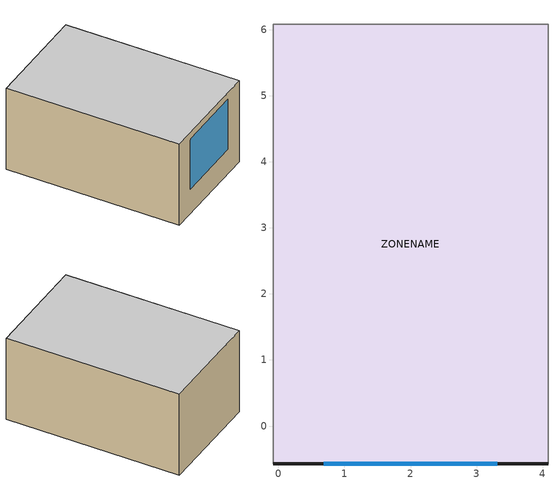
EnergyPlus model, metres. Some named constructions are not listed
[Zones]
ZONENAME
 floor adiabatic (FloorSlab_EPcon): -0.08,-0.57 -0.08,6.08 4.08,6.08 4.08,-0.57 z0
 wall outside (extWall_EPcon): -0.08,-0.57 4.08,-0.57 z0:3.36
 wall adiabatic (intWalls_EPcon): 4.08,-0.57 4.08,6.08 -0.08,6.08 -0.08,-0.57 z0:3.36
 window (WINDOW_CONSTRUCTION): 0.69,-0.57 3.31,-0.57 z1:3.07
 ceiling adiabatic (CeilingSlab_EPcon): -0.08,-0.57 4.08,-0.57 4.08,6.08 -0.08,6.08 z3.36
